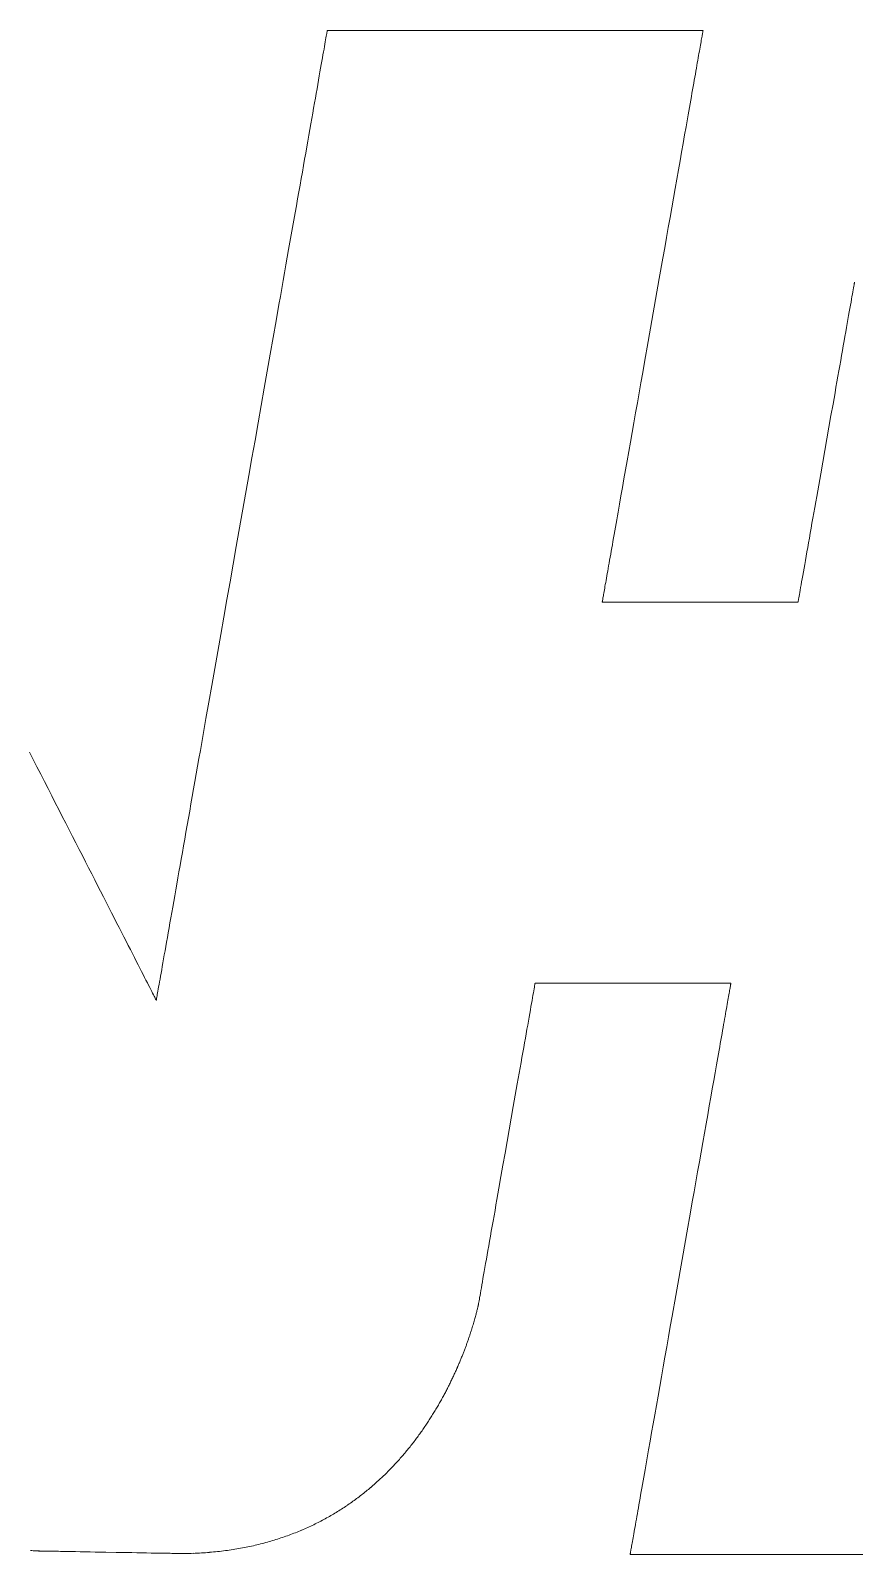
# Model space of a CAD drawing. Header units: millimetres. Extents: x 8533 to 164433, y 5768 to 115327.
# Drawn here: x 57814.3 to 57965.1, y 107582.3 to 107861.1 of the extents above; entities that cross this region are included whole.
import ezdxf

# ---------------------------------------------------------------- set-up
doc = ezdxf.new("R2010")
doc.units = ezdxf.units.MM
doc.header["$LTSCALE"] = 250
doc.layers.add('06_G-ENP_심볼', color=3, linetype='Continuous')
doc.layers.add('G-ENP', color=1, linetype='Continuous')

# ---------------------------------------------------------------- blocks, each defined once
blk = doc.blocks.new('zw$82BC')
at = {"layer": 'G-ENP', "color": 8, "lineweight": 0}
for p, q in [((27.0813, 93.2432), (27.0806, 93.239)), ((27.082, 93.247), (27.0813, 93.2432)), ((27.0826, 93.2503), (27.082, 93.247)), ((27.0831, 93.2531), (27.0826, 93.2503)), ((27.0835, 93.2555), (27.0831, 93.2531)), ((27.0839, 93.2575), (27.0835, 93.2555)), ((27.0841, 93.2589), (27.0839, 93.2575)), ((27.0843, 93.2599), (27.0841, 93.2589)), ((27.0844, 93.2603), (27.0843, 93.2599)), ((27.0846, 93.2604), (27.0844, 93.2604)), ((27.085, 93.2604), (27.0846, 93.2604)), ((27.0856, 93.2604), (27.085, 93.2604)), ((27.0863, 93.2604), (27.0856, 93.2604)), ((27.0873, 93.2604), (27.0863, 93.2604)), ((27.0884, 93.2604), (27.0873, 93.2604)), ((27.0897, 93.2604), (27.0884, 93.2604)), ((27.0912, 93.2604), (27.0897, 93.2604)), ((27.0929, 93.2604), (27.0912, 93.2604)), ((27.0947, 93.2604), (27.0929, 93.2604)), ((27.0967, 93.2604), (27.0947, 93.2604)), ((27.0989, 93.2604), (27.0967, 93.2604)), ((27.1012, 93.2604), (27.0989, 93.2604)), ((27.1037, 93.2604), (27.1012, 93.2604)), ((27.1063, 93.2604), (27.1037, 93.2604)), ((27.1091, 93.2604), (27.1063, 93.2604)), ((27.1121, 93.2604), (27.1091, 93.2604)), ((27.1152, 93.2604), (27.1121, 93.2604)), ((27.1219, 93.2604), (27.1152, 93.2604)), ((27.1291, 93.2604), (27.1219, 93.2604)), ((27.1369, 93.2604), (27.1291, 93.2604)), ((27.1453, 93.2604), (27.1369, 93.2604)), ((27.1542, 93.2604), (27.1453, 93.2604)), ((27.1635, 93.2604), (27.1542, 93.2604)), ((27.1734, 93.2604), (27.1635, 93.2604)), ((27.1837, 93.2604), (27.1734, 93.2604)), ((27.1945, 93.2604), (27.1837, 93.2604)), ((27.2057, 93.2604), (27.1945, 93.2604)), ((27.2173, 93.2604), (27.2057, 93.2604)), ((27.2293, 93.2604), (27.2173, 93.2604)), ((27.2417, 93.2604), (27.2293, 93.2604)), ((27.2545, 93.2604), (27.2417, 93.2604)), ((27.2675, 93.2604), (27.2545, 93.2604)), ((27.2809, 93.2604), (27.2675, 93.2604)), ((27.2946, 93.2604), (27.2809, 93.2604)), ((27.3086, 93.2604), (27.2946, 93.2604)), ((27.3228, 93.2604), (27.3086, 93.2604)), ((27.3372, 93.2604), (27.3228, 93.2604)), ((27.3519, 93.2604), (27.3372, 93.2604)), ((27.3668, 93.2604), (27.3519, 93.2604)), ((27.3818, 93.2604), (27.3668, 93.2604)), ((27.3971, 93.2604), (27.3818, 93.2604)), ((27.4279, 93.2604), (27.3971, 93.2604)), ((27.4592, 93.2604), (27.4279, 93.2604)), ((27.5225, 93.2604), (27.4592, 93.2604)), ((27.5542, 93.2604), (27.5225, 93.2604)), ((27.5857, 93.2604), (27.5542, 93.2604)), ((27.6169, 93.2604), (27.5857, 93.2604)), ((27.6476, 93.2604), (27.6169, 93.2604)), ((27.6627, 93.2604), (27.6476, 93.2604)), ((27.6776, 93.2604), (27.6627, 93.2604)), ((27.6924, 93.2604), (27.6776, 93.2604)), ((27.7069, 93.2604), (27.6924, 93.2604)), ((27.7212, 93.2604), (27.7069, 93.2604)), ((27.7353, 93.2604), (27.7212, 93.2604)), ((27.7491, 93.2604), (27.7353, 93.2604)), ((27.7626, 93.2604), (27.7491, 93.2604)), ((27.7758, 93.2604), (27.7626, 93.2604)), ((27.7886, 93.2604), (27.7758, 93.2604)), ((27.8011, 93.2604), (27.7886, 93.2604)), ((27.8133, 93.2604), (27.8011, 93.2604)), ((27.825, 93.2604), (27.8133, 93.2604)), ((27.8364, 93.2604), (27.825, 93.2604)), ((27.8473, 93.2604), (27.8364, 93.2604)), ((27.8578, 93.2604), (27.8473, 93.2604)), ((27.8679, 93.2604), (27.8578, 93.2604)), ((27.8774, 93.2604), (27.8679, 93.2604)), ((27.8865, 93.2604), (27.8774, 93.2604)), ((27.895, 93.2604), (27.8865, 93.2604)), ((27.903, 93.2604), (27.895, 93.2604)), ((27.9105, 93.2604), (27.903, 93.2604)), ((27.9174, 93.2604), (27.9105, 93.2604)), ((27.9206, 93.2604), (27.9174, 93.2604)), ((27.9236, 93.2604), (27.9206, 93.2604)), ((27.9266, 93.2604), (27.9236, 93.2604)), ((27.9293, 93.2604), (27.9266, 93.2604)), ((27.9319, 93.2604), (27.9293, 93.2604)), ((27.9344, 93.2604), (27.9319, 93.2604)), ((27.9366, 93.2604), (27.9344, 93.2604)), ((27.9388, 93.2604), (27.9366, 93.2604)), ((27.9407, 93.2604), (27.9388, 93.2604)), ((27.9425, 93.2604), (27.9407, 93.2604)), ((27.9441, 93.2604), (27.9425, 93.2604)), ((27.9455, 93.2604), (27.9441, 93.2604)), ((27.9468, 93.2604), (27.9455, 93.2604)), ((27.9479, 93.2604), (27.9468, 93.2604)), ((27.9471, 93.2411), (27.9477, 93.2442)), ((27.9477, 93.2442), (27.9482, 93.247)), ((27.9488, 93.2604), (27.9479, 93.2604)), ((27.9482, 93.247), (27.9486, 93.2496)), ((27.9486, 93.2496), (27.949, 93.2519)), ((27.9495, 93.2604), (27.9488, 93.2604)), ((27.949, 93.2519), (27.9494, 93.2539)), ((27.9494, 93.2539), (27.9497, 93.2557)), ((27.95, 93.2604), (27.9495, 93.2604)), ((27.9497, 93.2557), (27.9499, 93.2572)), ((27.9499, 93.2572), (27.9502, 93.2584)), ((27.9504, 93.2604), (27.95, 93.2604)), ((27.9502, 93.2584), (27.9503, 93.2593)), ((27.9503, 93.2593), (27.9504, 93.2599)), ((27.9505, 93.2604), (27.9504, 93.2604)), ((27.9504, 93.2599), (27.9505, 93.2603)), ((27.0757, 93.2113), (27.0745, 93.2046)), ((27.0769, 93.2177), (27.0757, 93.2113)), ((27.0779, 93.2237), (27.0769, 93.2177)), ((27.0789, 93.2292), (27.0779, 93.2237)), ((27.0798, 93.2343), (27.0789, 93.2292)), ((27.0806, 93.239), (27.0798, 93.2343)), ((27.9403, 93.2025), (27.9412, 93.2077)), ((27.9412, 93.2077), (27.9421, 93.2127)), ((27.9421, 93.2127), (27.9429, 93.2175)), ((27.9429, 93.2175), (27.9437, 93.222)), ((27.9437, 93.222), (27.9445, 93.2263)), ((27.9445, 93.2263), (27.9452, 93.2304)), ((27.9452, 93.2304), (27.9459, 93.2342)), ((27.9459, 93.2342), (27.9465, 93.2378)), ((27.9465, 93.2378), (27.9471, 93.2411)), ((27.069, 93.1734), (27.0675, 93.1647)), ((27.0705, 93.1818), (27.069, 93.1734)), ((27.0719, 93.1898), (27.0705, 93.1818)), ((27.0733, 93.1974), (27.0719, 93.1898)), ((27.0745, 93.2046), (27.0733, 93.1974)), ((27.934, 93.1667), (27.9351, 93.1732)), ((27.9351, 93.1732), (27.9362, 93.1795)), ((27.9362, 93.1795), (27.9373, 93.1855)), ((27.9373, 93.1855), (27.9383, 93.1914)), ((27.9383, 93.1914), (27.9393, 93.1971)), ((27.9393, 93.1971), (27.9403, 93.2025)), ((27.0642, 93.146), (27.0625, 93.1362)), ((27.0659, 93.1555), (27.0642, 93.146)), ((27.0675, 93.1647), (27.0659, 93.1555)), ((27.9278, 93.1314), (27.9291, 93.1388)), ((27.9291, 93.1388), (27.9304, 93.146)), ((27.9304, 93.146), (27.9316, 93.1531)), ((27.9316, 93.1531), (27.9328, 93.16)), ((27.9328, 93.16), (27.934, 93.1667)), ((27.0569, 93.1045), (27.0549, 93.0933)), ((27.0588, 93.1154), (27.0569, 93.1045)), ((27.0607, 93.126), (27.0588, 93.1154)), ((27.0625, 93.1362), (27.0607, 93.126)), ((27.9222, 93.0998), (27.9236, 93.108)), ((27.9236, 93.108), (27.925, 93.1159)), ((27.925, 93.1159), (27.9264, 93.1237)), ((27.9264, 93.1237), (27.9278, 93.1314)), ((27.0508, 93.0698), (27.0486, 93.0575)), ((27.0529, 93.0817), (27.0508, 93.0698)), ((27.0549, 93.0933), (27.0529, 93.0817)), ((27.9162, 93.0656), (27.9177, 93.0744)), ((27.9177, 93.0744), (27.9192, 93.083)), ((27.9192, 93.083), (27.9207, 93.0915)), ((27.9207, 93.0915), (27.9222, 93.0998)), ((27.0441, 93.0321), (27.0418, 93.019)), ((27.0464, 93.045), (27.0441, 93.0321)), ((27.0486, 93.0575), (27.0464, 93.045)), ((27.908, 93.0195), (27.9114, 93.0384)), ((27.9114, 93.0384), (27.9146, 93.0567)), ((27.9146, 93.0567), (27.9162, 93.0656)), ((27.0395, 93.0056), (27.037, 92.9918)), ((27.0418, 93.019), (27.0395, 93.0056)), ((27.9011, 92.9802), (27.9046, 93.0001)), ((27.9046, 93.0001), (27.908, 93.0195)), ((27.032, 92.9635), (27.0295, 92.9489)), ((27.0346, 92.9778), (27.032, 92.9635)), ((27.037, 92.9918), (27.0346, 92.9778)), ((27.8975, 92.9598), (27.9011, 92.9802)), ((27.0269, 92.9341), (27.0242, 92.919)), ((27.0295, 92.9489), (27.0269, 92.9341)), ((27.8901, 92.9177), (27.8938, 92.9389)), ((27.8938, 92.9389), (27.8975, 92.9598)), ((27.0215, 92.9037), (27.0187, 92.8881)), ((27.0242, 92.919), (27.0215, 92.9037)), ((27.8824, 92.874), (27.8863, 92.896)), ((27.8863, 92.896), (27.8901, 92.9177)), ((27.016, 92.8722), (27.0131, 92.8562)), ((27.0187, 92.8881), (27.016, 92.8722)), ((27.8784, 92.8516), (27.8824, 92.874)), ((27.0073, 92.8233), (27.0044, 92.8066)), ((27.0102, 92.8399), (27.0073, 92.8233)), ((27.0131, 92.8562), (27.0102, 92.8399)), ((27.8704, 92.806), (27.8744, 92.829)), ((27.8744, 92.829), (27.8784, 92.8516)), ((27.0014, 92.7897), (26.9984, 92.7725)), ((27.0044, 92.8066), (27.0014, 92.7897)), ((27.8663, 92.7829), (27.8704, 92.806)), ((26.9953, 92.7552), (26.9922, 92.7376)), ((26.9984, 92.7725), (26.9953, 92.7552)), ((27.858, 92.7359), (27.8622, 92.7595)), ((27.8622, 92.7595), (27.8663, 92.7829)), ((26.9891, 92.7199), (26.9859, 92.702)), ((26.9922, 92.7376), (26.9891, 92.7199)), ((27.8496, 92.6883), (27.858, 92.7359)), ((26.9828, 92.6839), (26.9795, 92.6657)), ((26.9859, 92.702), (26.9828, 92.6839)), ((27.8412, 92.6402), (27.8496, 92.6883)), ((26.9763, 92.6473), (26.973, 92.6287)), ((26.9795, 92.6657), (26.9763, 92.6473)), ((28.2938, 92.6472), (28.2927, 92.641)), ((28.2949, 92.6529), (28.2938, 92.6472)), ((28.2958, 92.6582), (28.2949, 92.6529)), ((28.2966, 92.6629), (28.2958, 92.6582)), ((28.2973, 92.667), (28.2966, 92.6629)), ((28.298, 92.6706), (28.2973, 92.667)), ((28.2985, 92.6737), (28.298, 92.6706)), ((28.2987, 92.675), (28.2985, 92.6737)), ((28.2989, 92.6761), (28.2987, 92.675)), ((28.2991, 92.6771), (28.2989, 92.6761)), ((28.2993, 92.678), (28.2991, 92.6771)), ((28.2994, 92.6787), (28.2993, 92.678)), ((28.2995, 92.6792), (28.2994, 92.6787)), ((28.2996, 92.6798), (28.2995, 92.6796)), ((28.2995, 92.6796), (28.2995, 92.6792)), ((28.2996, 92.6796), (28.2996, 92.6798)), ((28.2996, 92.6798), (28.2996, 92.6798)), ((28.2996, 92.6789), (28.2996, 92.6796)), ((28.2996, 92.6787), (28.2996, 92.6789)), ((28.2996, 92.6787), (28.2996, 92.6787)), ((26.973, 92.6287), (26.9664, 92.5911)), ((27.8242, 92.5438), (27.8412, 92.6402)), ((28.2875, 92.6115), (28.286, 92.603)), ((28.289, 92.6195), (28.2875, 92.6115)), ((28.2903, 92.6271), (28.289, 92.6195)), ((28.2916, 92.6343), (28.2903, 92.6271)), ((28.2927, 92.641), (28.2916, 92.6343)), ((26.9664, 92.5911), (26.9597, 92.553)), ((28.2812, 92.5754), (28.2794, 92.5655)), ((28.2829, 92.585), (28.2812, 92.5754)), ((28.2845, 92.5942), (28.2829, 92.585)), ((28.286, 92.603), (28.2845, 92.5942)), ((26.9597, 92.553), (26.9529, 92.5144)), ((27.8157, 92.4959), (27.8242, 92.5438)), ((28.2757, 92.5447), (28.2738, 92.5338)), ((28.2776, 92.5552), (28.2757, 92.5447)), ((28.2794, 92.5655), (28.2776, 92.5552)), ((26.9529, 92.5144), (26.946, 92.4753)), ((28.2698, 92.5112), (28.2678, 92.4996)), ((28.2719, 92.5226), (28.2698, 92.5112)), ((28.2738, 92.5338), (28.2719, 92.5226)), ((26.946, 92.4753), (26.939, 92.4358)), ((27.8074, 92.4485), (27.8115, 92.4721)), ((27.8115, 92.4721), (27.8157, 92.4959)), ((28.2635, 92.4755), (28.2614, 92.4632)), ((28.2657, 92.4876), (28.2635, 92.4755)), ((28.2678, 92.4996), (28.2657, 92.4876)), ((26.939, 92.4358), (26.932, 92.396)), ((27.8032, 92.4251), (27.8074, 92.4485)), ((28.2569, 92.438), (28.2547, 92.4252)), ((28.2592, 92.4507), (28.2569, 92.438)), ((28.2614, 92.4632), (28.2592, 92.4507)), ((27.7951, 92.3788), (27.7991, 92.4018)), ((27.7991, 92.4018), (27.8032, 92.4251)), ((28.2547, 92.4252), (28.2501, 92.3991)), ((26.932, 92.396), (26.9249, 92.3559)), ((27.7911, 92.3561), (27.7951, 92.3788)), ((28.2454, 92.3726), (28.2407, 92.3459)), ((28.2501, 92.3991), (28.2454, 92.3726)), ((26.9249, 92.3559), (26.9178, 92.3155)), ((27.7832, 92.3116), (27.7871, 92.3337)), ((27.7871, 92.3337), (27.7911, 92.3561)), ((28.2407, 92.3459), (28.2312, 92.2919)), ((26.9178, 92.3155), (26.9107, 92.2749)), ((27.7794, 92.2899), (27.7832, 92.3116)), ((26.9107, 92.2749), (26.9035, 92.2342)), ((27.7719, 92.2476), (27.7756, 92.2686)), ((27.7756, 92.2686), (27.7794, 92.2899)), ((28.2264, 92.265), (28.2217, 92.2384)), ((28.2312, 92.2919), (28.2264, 92.265)), ((26.9035, 92.2342), (26.8746, 92.0705)), ((27.7648, 92.2071), (27.7683, 92.2271)), ((27.7683, 92.2271), (27.7719, 92.2476)), ((28.2217, 92.2384), (28.2171, 92.2121)), ((27.7614, 92.1876), (27.7648, 92.2071)), ((28.2171, 92.2121), (28.2125, 92.1862)), ((27.7548, 92.1502), (27.758, 92.1686)), ((27.758, 92.1686), (27.7614, 92.1876)), ((28.2081, 92.161), (28.2059, 92.1487)), ((28.2103, 92.1735), (28.2081, 92.161)), ((28.2125, 92.1862), (28.2103, 92.1735)), ((27.7486, 92.1151), (27.7501, 92.1237)), ((27.7501, 92.1237), (27.7516, 92.1323)), ((27.7516, 92.1323), (27.7532, 92.1412)), ((27.7532, 92.1412), (27.7548, 92.1502)), ((28.2016, 92.1246), (28.1996, 92.1129)), ((28.2037, 92.1365), (28.2016, 92.1246)), ((28.2059, 92.1487), (28.2037, 92.1365)), ((27.7429, 92.0826), (27.7442, 92.0905)), ((27.7442, 92.0905), (27.7457, 92.0985)), ((27.7457, 92.0985), (27.7471, 92.1067)), ((27.7471, 92.1067), (27.7486, 92.1151)), ((28.1956, 92.0902), (28.1936, 92.0793)), ((28.1975, 92.1014), (28.1956, 92.0902)), ((28.1996, 92.1129), (28.1975, 92.1014)), ((26.8746, 92.0705), (26.8603, 91.9891)), ((27.7364, 92.046), (27.7376, 92.0529)), ((27.7376, 92.0529), (27.7389, 92.0601)), ((27.7389, 92.0601), (27.7402, 92.0674)), ((27.7402, 92.0674), (27.7415, 92.0749)), ((27.7415, 92.0749), (27.7429, 92.0826)), ((28.1882, 92.0485), (28.1865, 92.0388)), ((28.19, 92.0584), (28.1882, 92.0485)), ((28.1918, 92.0687), (28.19, 92.0584)), ((28.1936, 92.0793), (28.1918, 92.0687)), ((27.7298, 92.0084), (27.7308, 92.0142)), ((27.7308, 92.0142), (27.7318, 92.0201)), ((27.7318, 92.0201), (27.7329, 92.0263)), ((27.7329, 92.0263), (27.734, 92.0327)), ((27.734, 92.0327), (27.7352, 92.0392)), ((27.7352, 92.0392), (27.7364, 92.046)), ((28.1833, 92.0207), (28.1818, 92.0122)), ((28.1849, 92.0296), (28.1833, 92.0207)), ((28.1865, 92.0388), (28.1849, 92.0296)), ((26.8603, 91.9891), (26.8531, 91.9486)), ((27.7238, 91.9745), (27.7245, 91.9786)), ((27.7245, 91.9786), (27.7253, 91.983)), ((27.7253, 91.983), (27.7261, 91.9877)), ((27.7261, 91.9877), (27.727, 91.9925)), ((27.727, 91.9925), (27.7279, 91.9976)), ((27.7279, 91.9976), (27.7288, 92.0029)), ((27.7288, 92.0029), (27.7298, 92.0084)), ((28.1766, 91.9825), (28.1755, 91.9762)), ((28.1778, 91.9893), (28.1766, 91.9825)), ((28.179, 91.9965), (28.1778, 91.9893)), ((28.1804, 92.0041), (28.179, 91.9965)), ((28.1818, 92.0122), (28.1804, 92.0041)), ((26.8531, 91.9486), (26.846, 91.9083)), ((27.7182, 91.9431), (27.7183, 91.9435)), ((27.7182, 91.9429), (27.7182, 91.9431)), ((27.7183, 91.9435), (27.7185, 91.9443)), ((27.7186, 91.9429), (27.7183, 91.9429)), ((27.7185, 91.9443), (27.7186, 91.9453)), ((27.7186, 91.9453), (27.7189, 91.9467)), ((27.7194, 91.9429), (27.7186, 91.9429)), ((27.7189, 91.9467), (27.7192, 91.9483)), ((27.7192, 91.9483), (27.7195, 91.9501)), ((27.7205, 91.9429), (27.7194, 91.9429)), ((27.7195, 91.9501), (27.7199, 91.9523)), ((27.7199, 91.9523), (27.7203, 91.9547)), ((27.7203, 91.9547), (27.7208, 91.9573)), ((27.722, 91.9429), (27.7205, 91.9429)), ((27.7208, 91.9573), (27.7213, 91.9603)), ((27.7213, 91.9603), (27.7218, 91.9634)), ((27.7218, 91.9634), (27.7224, 91.9669)), ((27.7239, 91.9429), (27.722, 91.9429)), ((27.7224, 91.9669), (27.7231, 91.9706)), ((27.7231, 91.9706), (27.7238, 91.9745)), ((27.7261, 91.9429), (27.7239, 91.9429)), ((27.7287, 91.9429), (27.7261, 91.9429)), ((27.7316, 91.9429), (27.7287, 91.9429)), ((27.7348, 91.9429), (27.7316, 91.9429)), ((27.7383, 91.9429), (27.7348, 91.9429)), ((27.7422, 91.9429), (27.7383, 91.9429)), ((27.7463, 91.9429), (27.7422, 91.9429)), ((27.7507, 91.9429), (27.7463, 91.9429)), ((27.7553, 91.9429), (27.7507, 91.9429)), ((27.7603, 91.9429), (27.7553, 91.9429)), ((27.7655, 91.9429), (27.7603, 91.9429)), ((27.7709, 91.9429), (27.7655, 91.9429)), ((27.7765, 91.9429), (27.7709, 91.9429)), ((27.7824, 91.9429), (27.7765, 91.9429)), ((27.7885, 91.9429), (27.7824, 91.9429)), ((27.7948, 91.9429), (27.7885, 91.9429)), ((27.8013, 91.9429), (27.7948, 91.9429)), ((27.8079, 91.9429), (27.8013, 91.9429)), ((27.8148, 91.9429), (27.8079, 91.9429)), ((27.8218, 91.9429), (27.8148, 91.9429)), ((27.8362, 91.9429), (27.8218, 91.9429)), ((27.8512, 91.9429), (27.8362, 91.9429)), ((27.8666, 91.9429), (27.8512, 91.9429)), ((27.8824, 91.9429), (27.8666, 91.9429)), ((27.8985, 91.9429), (27.8824, 91.9429)), ((27.9149, 91.9429), (27.8985, 91.9429)), ((27.9808, 91.9429), (27.9149, 91.9429)), ((27.997, 91.9429), (27.9808, 91.9429)), ((28.013, 91.9429), (27.997, 91.9429)), ((28.0286, 91.9429), (28.013, 91.9429)), ((28.0438, 91.9429), (28.0286, 91.9429)), ((28.0586, 91.9429), (28.0438, 91.9429)), ((28.0657, 91.9429), (28.0586, 91.9429)), ((28.0727, 91.9429), (28.0657, 91.9429)), ((28.0796, 91.9429), (28.0727, 91.9429)), ((28.0863, 91.9429), (28.0796, 91.9429)), ((28.0927, 91.9429), (28.0863, 91.9429)), ((28.099, 91.9429), (28.0927, 91.9429)), ((28.1051, 91.9429), (28.099, 91.9429)), ((28.111, 91.9429), (28.1051, 91.9429)), ((28.1167, 91.9429), (28.111, 91.9429)), ((28.1221, 91.9429), (28.1167, 91.9429)), ((28.1273, 91.9429), (28.1221, 91.9429)), ((28.1322, 91.9429), (28.1273, 91.9429)), ((28.1369, 91.9429), (28.1322, 91.9429)), ((28.1413, 91.9429), (28.1369, 91.9429)), ((28.1455, 91.9429), (28.1413, 91.9429)), ((28.1493, 91.9429), (28.1455, 91.9429)), ((28.1528, 91.9429), (28.1493, 91.9429)), ((28.1561, 91.9429), (28.1528, 91.9429)), ((28.159, 91.9429), (28.1561, 91.9429)), ((28.1615, 91.9429), (28.159, 91.9429)), ((28.1638, 91.9429), (28.1615, 91.9429)), ((28.1657, 91.9429), (28.1638, 91.9429)), ((28.1672, 91.9429), (28.1657, 91.9429)), ((28.1684, 91.9429), (28.1672, 91.9429)), ((28.1691, 91.9429), (28.1684, 91.9429)), ((28.1695, 91.9429), (28.1691, 91.9429)), ((28.1697, 91.9436), (28.1696, 91.9432)), ((28.1696, 91.9432), (28.1696, 91.943)), ((28.1698, 91.9442), (28.1697, 91.9436)), ((28.1699, 91.9449), (28.1698, 91.9442)), ((28.1701, 91.9458), (28.1699, 91.9449)), ((28.1703, 91.9468), (28.1701, 91.9458)), ((28.1705, 91.948), (28.1703, 91.9468)), ((28.1707, 91.9494), (28.1705, 91.948)), ((28.1713, 91.9525), (28.1707, 91.9494)), ((28.1719, 91.9561), (28.1713, 91.9525)), ((28.1727, 91.9604), (28.1719, 91.9561)), ((28.1735, 91.9651), (28.1727, 91.9604)), ((28.1744, 91.9704), (28.1735, 91.9651)), ((28.1755, 91.9762), (28.1744, 91.9704)), ((26.846, 91.9083), (26.839, 91.8683)), ((26.839, 91.8683), (26.832, 91.8287)), ((26.832, 91.8287), (26.8251, 91.7894)), ((26.8251, 91.7894), (26.8182, 91.7506)), ((26.8182, 91.7506), (26.8115, 91.7122)), ((26.8115, 91.7122), (26.8048, 91.6744)), ((26.8048, 91.6744), (26.8015, 91.6557)), ((26.7982, 91.6371), (26.795, 91.6187)), ((26.8015, 91.6557), (26.7982, 91.6371)), ((26.4066, 91.5796), (26.3978, 91.5967)), ((26.7918, 91.6005), (26.7886, 91.5824)), ((26.795, 91.6187), (26.7918, 91.6005)), ((26.4152, 91.5626), (26.4066, 91.5796)), ((26.4238, 91.5458), (26.4152, 91.5626)), ((26.7854, 91.5645), (26.7823, 91.5468)), ((26.7886, 91.5824), (26.7854, 91.5645)), ((26.4323, 91.5292), (26.4238, 91.5458)), ((26.4408, 91.5127), (26.4323, 91.5292)), ((26.7792, 91.5292), (26.7762, 91.5119)), ((26.7823, 91.5468), (26.7792, 91.5292)), ((26.4491, 91.4964), (26.4408, 91.5127)), ((26.4574, 91.4802), (26.4491, 91.4964)), ((26.7731, 91.4948), (26.7701, 91.4778)), ((26.7762, 91.5119), (26.7731, 91.4948)), ((26.4655, 91.4643), (26.4574, 91.4802)), ((26.4736, 91.4485), (26.4655, 91.4643)), ((26.7672, 91.4611), (26.7643, 91.4446)), ((26.7701, 91.4778), (26.7672, 91.4611)), ((26.4815, 91.4329), (26.4736, 91.4485)), ((26.4894, 91.4176), (26.4815, 91.4329)), ((26.4972, 91.4024), (26.4894, 91.4176)), ((26.7614, 91.4283), (26.7586, 91.4122)), ((26.7643, 91.4446), (26.7614, 91.4283)), ((26.5048, 91.3874), (26.4972, 91.4024)), ((26.5123, 91.3727), (26.5048, 91.3874)), ((26.7531, 91.3808), (26.7503, 91.3655)), ((26.7558, 91.3964), (26.7531, 91.3808)), ((26.7586, 91.4122), (26.7558, 91.3964)), ((26.5198, 91.3582), (26.5123, 91.3727)), ((26.5271, 91.3439), (26.5198, 91.3582)), ((26.7477, 91.3504), (26.7451, 91.3356)), ((26.7503, 91.3655), (26.7477, 91.3504)), ((26.5342, 91.3299), (26.5271, 91.3439)), ((26.5413, 91.3161), (26.5342, 91.3299)), ((26.5482, 91.3025), (26.5413, 91.3161)), ((26.7425, 91.321), (26.74, 91.3067)), ((26.7451, 91.3356), (26.7425, 91.321)), ((26.555, 91.2892), (26.5482, 91.3025)), ((26.5617, 91.2761), (26.555, 91.2892)), ((26.5683, 91.2633), (26.5617, 91.2761)), ((26.7351, 91.279), (26.7327, 91.2656)), ((26.7375, 91.2927), (26.7351, 91.279)), ((26.74, 91.3067), (26.7375, 91.2927)), ((26.5747, 91.2508), (26.5683, 91.2633)), ((26.5809, 91.2385), (26.5747, 91.2508)), ((26.7304, 91.2524), (26.7282, 91.2396)), ((26.7327, 91.2656), (26.7304, 91.2524)), ((26.5871, 91.2266), (26.5809, 91.2385)), ((26.593, 91.2149), (26.5871, 91.2266)), ((26.5989, 91.2035), (26.593, 91.2149)), ((26.7238, 91.2149), (26.7217, 91.203)), ((26.7259, 91.2271), (26.7238, 91.2149)), ((26.7282, 91.2396), (26.7259, 91.2271)), ((26.6045, 91.1924), (26.5989, 91.2035)), ((26.6101, 91.1816), (26.6045, 91.1924)), ((26.6154, 91.1711), (26.6101, 91.1816)), ((26.6206, 91.1609), (26.6154, 91.1711)), ((26.7177, 91.1802), (26.7158, 91.1693)), ((26.7197, 91.1914), (26.7177, 91.1802)), ((26.7217, 91.203), (26.7197, 91.1914)), ((26.6257, 91.151), (26.6206, 91.1609)), ((26.6306, 91.1415), (26.6257, 91.151)), ((26.6353, 91.1323), (26.6306, 91.1415)), ((26.7104, 91.1387), (26.7087, 91.1292)), ((26.7121, 91.1485), (26.7104, 91.1387)), ((26.7139, 91.1587), (26.7121, 91.1485)), ((26.7158, 91.1693), (26.7139, 91.1587)), ((26.6398, 91.1234), (26.6353, 91.1323)), ((26.6442, 91.1149), (26.6398, 91.1234)), ((26.6483, 91.1067), (26.6442, 91.1149)), ((26.6523, 91.0989), (26.6483, 91.1067)), ((26.7041, 91.103), (26.7027, 91.095)), ((26.7055, 91.1113), (26.7041, 91.103)), ((26.7071, 91.1201), (26.7055, 91.1113)), ((26.7087, 91.1292), (26.7071, 91.1201)), ((26.6562, 91.0914), (26.6523, 91.0989)), ((26.6598, 91.0843), (26.6562, 91.0914)), ((26.6632, 91.0776), (26.6598, 91.0843)), ((26.6665, 91.0712), (26.6632, 91.0776)), ((26.6696, 91.0653), (26.6665, 91.0712)), ((26.6724, 91.0597), (26.6696, 91.0653)), ((26.6978, 91.0671), (26.6967, 91.0612)), ((26.6989, 91.0735), (26.6978, 91.0671)), ((26.7001, 91.0803), (26.6989, 91.0735)), ((26.7013, 91.0874), (26.7001, 91.0803)), ((26.7027, 91.095), (26.7013, 91.0874)), ((27.5634, 91.0645), (27.5638, 91.0645)), ((27.5638, 91.0645), (27.5646, 91.0645)), ((27.5646, 91.0645), (27.5657, 91.0645)), ((27.5657, 91.0645), (27.5672, 91.0645)), ((27.5672, 91.0645), (27.5691, 91.0645)), ((27.5691, 91.0645), (27.5713, 91.0645)), ((27.5713, 91.0645), (27.5739, 91.0645)), ((27.5739, 91.0645), (27.5768, 91.0645)), ((27.5768, 91.0645), (27.58, 91.0645)), ((27.58, 91.0645), (27.5835, 91.0645)), ((27.5835, 91.0645), (27.5873, 91.0645)), ((27.5873, 91.0645), (27.5915, 91.0645)), ((27.5915, 91.0645), (27.5958, 91.0645)), ((27.5958, 91.0645), (27.6005, 91.0645)), ((27.6005, 91.0645), (27.6054, 91.0645)), ((27.6054, 91.0645), (27.6106, 91.0645)), ((27.6106, 91.0645), (27.6161, 91.0645)), ((27.6161, 91.0645), (27.6217, 91.0645)), ((27.6217, 91.0645), (27.6276, 91.0645)), ((27.6276, 91.0645), (27.6337, 91.0645)), ((27.6337, 91.0645), (27.64, 91.0645)), ((27.64, 91.0645), (27.6464, 91.0645)), ((27.6464, 91.0645), (27.6531, 91.0645)), ((27.6531, 91.0645), (27.66, 91.0645)), ((27.66, 91.0645), (27.667, 91.0645)), ((27.667, 91.0645), (27.6814, 91.0645)), ((27.6814, 91.0645), (27.6964, 91.0645)), ((27.6964, 91.0645), (27.7118, 91.0645)), ((27.7118, 91.0645), (27.7276, 91.0645)), ((27.7276, 91.0645), (27.7438, 91.0645)), ((27.7438, 91.0645), (27.7601, 91.0645)), ((27.7601, 91.0645), (27.826, 91.0645)), ((27.826, 91.0645), (27.8422, 91.0645)), ((27.8422, 91.0645), (27.8582, 91.0645)), ((27.8582, 91.0645), (27.8738, 91.0645)), ((27.8738, 91.0645), (27.8891, 91.0645)), ((27.8891, 91.0645), (27.9038, 91.0645)), ((27.9038, 91.0645), (27.911, 91.0645)), ((27.911, 91.0645), (27.918, 91.0645)), ((27.918, 91.0645), (27.9248, 91.0645)), ((27.9248, 91.0645), (27.9315, 91.0645)), ((27.9315, 91.0645), (27.938, 91.0645)), ((27.938, 91.0645), (27.9443, 91.0645)), ((27.9443, 91.0645), (27.9504, 91.0645)), ((27.9504, 91.0645), (27.9563, 91.0645)), ((27.9563, 91.0645), (27.9619, 91.0645)), ((27.9619, 91.0645), (27.9674, 91.0645)), ((27.9674, 91.0645), (27.9726, 91.0645)), ((27.9726, 91.0645), (27.9775, 91.0645)), ((27.9775, 91.0645), (27.9822, 91.0645)), ((27.9822, 91.0645), (27.9866, 91.0645)), ((27.9866, 91.0645), (27.9907, 91.0645)), ((27.9907, 91.0645), (27.9946, 91.0645)), ((27.9946, 91.0645), (27.9981, 91.0645)), ((27.9981, 91.0645), (28.0013, 91.0645)), ((28.0013, 91.0645), (28.0042, 91.0645)), ((28.0042, 91.0645), (28.0068, 91.0645)), ((28.0068, 91.0645), (28.009, 91.0645)), ((28.009, 91.0645), (28.0109, 91.0645)), ((28.0109, 91.0645), (28.0125, 91.0645)), ((28.0125, 91.0645), (28.0136, 91.0645)), ((28.0136, 91.0645), (28.0144, 91.0645)), ((28.0144, 91.0645), (28.0148, 91.0645)), ((28.0148, 91.0645), (28.0148, 91.0643)), ((26.6751, 91.0545), (26.6724, 91.0597)), ((26.6775, 91.0497), (26.6751, 91.0545)), ((26.6798, 91.0453), (26.6775, 91.0497)), ((26.6818, 91.0413), (26.6798, 91.0453)), ((26.6836, 91.0377), (26.6818, 91.0413)), ((26.6853, 91.0346), (26.6836, 91.0377)), ((26.6866, 91.0318), (26.6853, 91.0346)), ((26.6878, 91.0295), (26.6866, 91.0318)), ((26.6888, 91.0277), (26.6878, 91.0295)), ((26.6911, 91.0295), (26.6908, 91.0276)), ((26.6915, 91.0319), (26.6911, 91.0295)), ((26.692, 91.0347), (26.6915, 91.0319)), ((26.6926, 91.038), (26.692, 91.0347)), ((26.6933, 91.0418), (26.6926, 91.038)), ((26.694, 91.046), (26.6933, 91.0418)), ((26.6948, 91.0506), (26.694, 91.046)), ((26.6957, 91.0557), (26.6948, 91.0506)), ((26.6967, 91.0612), (26.6957, 91.0557)), ((27.5563, 91.0244), (27.5574, 91.0307)), ((27.5574, 91.0307), (27.5585, 91.0366)), ((27.5585, 91.0366), (27.5594, 91.0419)), ((27.5594, 91.0419), (27.5602, 91.0467)), ((27.5602, 91.0467), (27.561, 91.051)), ((27.561, 91.051), (27.5617, 91.0547)), ((27.5617, 91.0547), (27.5622, 91.0579)), ((27.5622, 91.0579), (27.5624, 91.0592)), ((27.5624, 91.0592), (27.5627, 91.0604)), ((27.5627, 91.0604), (27.5628, 91.0615)), ((27.5628, 91.0615), (27.563, 91.0624)), ((27.563, 91.0624), (27.5631, 91.0631)), ((27.5631, 91.0631), (27.5632, 91.0637)), ((27.5632, 91.0637), (27.5633, 91.0641)), ((27.5633, 91.0641), (27.5634, 91.0644)), ((28.0093, 91.0332), (28.0086, 91.0291)), ((28.01, 91.0371), (28.0093, 91.0332)), ((28.0107, 91.0408), (28.01, 91.0371)), ((28.0113, 91.0442), (28.0107, 91.0408)), ((28.0118, 91.0473), (28.0113, 91.0442)), ((28.0123, 91.0503), (28.0118, 91.0473)), ((28.0128, 91.0529), (28.0123, 91.0503)), ((28.0132, 91.0553), (28.0128, 91.0529)), ((28.0136, 91.0574), (28.0132, 91.0553)), ((28.0139, 91.0592), (28.0136, 91.0574)), ((28.0142, 91.0608), (28.0139, 91.0592)), ((28.0144, 91.0621), (28.0142, 91.0608)), ((28.0146, 91.0631), (28.0144, 91.0621)), ((28.0147, 91.0639), (28.0146, 91.0631)), ((28.0148, 91.0643), (28.0147, 91.0639)), ((26.6895, 91.0263), (26.6888, 91.0277)), ((26.69, 91.0253), (26.6895, 91.0263)), ((26.6902, 91.0248), (26.69, 91.0253)), ((26.6904, 91.0252), (26.6903, 91.0248)), ((26.6905, 91.0261), (26.6904, 91.0252)), ((26.6908, 91.0276), (26.6905, 91.0261)), ((27.5495, 90.9858), (27.551, 90.9944)), ((27.551, 90.9944), (27.5525, 91.0025)), ((27.5525, 91.0025), (27.5538, 91.0103)), ((27.5538, 91.0103), (27.5551, 91.0175)), ((27.5551, 91.0175), (27.5563, 91.0244)), ((28.0034, 90.9994), (28.0023, 90.9937)), ((28.0043, 91.0049), (28.0034, 90.9994)), ((28.0053, 91.0102), (28.0043, 91.0049)), ((28.0061, 91.0152), (28.0053, 91.0102)), ((28.007, 91.0201), (28.0061, 91.0152)), ((28.0078, 91.0247), (28.007, 91.0201)), ((28.0086, 91.0291), (28.0078, 91.0247)), ((27.5446, 90.9579), (27.5463, 90.9676)), ((27.5463, 90.9676), (27.5479, 90.9769)), ((27.5479, 90.9769), (27.5495, 90.9858)), ((27.9967, 90.9619), (27.9955, 90.955)), ((27.9979, 90.9687), (27.9967, 90.9619)), ((27.9991, 90.9752), (27.9979, 90.9687)), ((28.0002, 90.9816), (27.9991, 90.9752)), ((28.0013, 90.9877), (28.0002, 90.9816)), ((28.0023, 90.9937), (28.0013, 90.9877)), ((27.5372, 90.9158), (27.5391, 90.9268)), ((27.5391, 90.9268), (27.541, 90.9374)), ((27.541, 90.9374), (27.5428, 90.9478)), ((27.5428, 90.9478), (27.5446, 90.9579)), ((27.9903, 90.9254), (27.9889, 90.9175)), ((27.9916, 90.933), (27.9903, 90.9254)), ((27.993, 90.9405), (27.9916, 90.933)), ((27.9943, 90.9479), (27.993, 90.9405)), ((27.9955, 90.955), (27.9943, 90.9479)), ((27.5311, 90.8812), (27.5331, 90.893)), ((27.5331, 90.893), (27.5352, 90.9045)), ((27.5352, 90.9045), (27.5372, 90.9158)), ((27.9846, 90.8929), (27.9831, 90.8844)), ((27.986, 90.9013), (27.9846, 90.8929)), ((27.9875, 90.9095), (27.986, 90.9013)), ((27.9889, 90.9175), (27.9875, 90.9095)), ((27.5246, 90.8445), (27.5268, 90.857)), ((27.5268, 90.857), (27.529, 90.8692)), ((27.529, 90.8692), (27.5311, 90.8812)), ((27.9784, 90.8579), (27.9751, 90.8395)), ((27.98, 90.8669), (27.9784, 90.8579)), ((27.9815, 90.8757), (27.98, 90.8669)), ((27.9831, 90.8844), (27.9815, 90.8757)), ((27.5178, 90.8062), (27.5201, 90.8191)), ((27.5201, 90.8191), (27.5224, 90.8319)), ((27.5224, 90.8319), (27.5246, 90.8445)), ((27.9718, 90.8206), (27.9684, 90.8011)), ((27.9751, 90.8395), (27.9718, 90.8206)), ((27.5132, 90.7799), (27.5178, 90.8062)), ((27.9684, 90.8011), (27.9648, 90.7811)), ((27.5038, 90.7263), (27.5085, 90.7533)), ((27.5085, 90.7533), (27.5132, 90.7799)), ((27.9612, 90.7606), (27.9575, 90.7397)), ((27.9648, 90.7811), (27.9612, 90.7606)), ((27.4942, 90.672), (27.5038, 90.7263)), ((27.9538, 90.7184), (27.9499, 90.6966)), ((27.9575, 90.7397), (27.9538, 90.7184)), ((27.9499, 90.6966), (27.9461, 90.6746)), ((27.4847, 90.6182), (27.4894, 90.645)), ((27.4894, 90.645), (27.4942, 90.672)), ((27.9421, 90.6522), (27.9381, 90.6295)), ((27.9461, 90.6746), (27.9421, 90.6522)), ((27.48, 90.5918), (27.4847, 90.6182)), ((27.9381, 90.6295), (27.934, 90.6065)), ((27.4755, 90.5658), (27.48, 90.5918)), ((27.9299, 90.5833), (27.9258, 90.5599)), ((27.934, 90.6065), (27.9299, 90.5833)), ((27.4688, 90.5281), (27.471, 90.5405)), ((27.471, 90.5405), (27.4732, 90.5531)), ((27.4732, 90.5531), (27.4755, 90.5658)), ((27.9258, 90.5599), (27.9217, 90.5362)), ((27.4625, 90.4922), (27.4646, 90.5039)), ((27.4646, 90.5039), (27.4667, 90.5159)), ((27.4667, 90.5159), (27.4688, 90.5281)), ((27.9217, 90.5362), (27.9132, 90.4886)), ((27.4566, 90.4586), (27.4585, 90.4695)), ((27.4585, 90.4695), (27.4605, 90.4807)), ((27.4605, 90.4807), (27.4625, 90.4922)), ((27.9132, 90.4886), (27.9048, 90.4405)), ((27.4511, 90.4277), (27.4529, 90.4377)), ((27.4529, 90.4377), (27.4547, 90.448)), ((27.4547, 90.448), (27.4566, 90.4586)), ((27.9048, 90.4405), (27.8878, 90.3441)), ((27.4447, 90.3915), (27.4462, 90.3999)), ((27.4462, 90.3999), (27.4478, 90.4088)), ((27.4478, 90.4088), (27.4494, 90.4181)), ((27.4494, 90.4181), (27.4511, 90.4277)), ((27.4384, 90.3556), (27.4395, 90.3618)), ((27.4395, 90.3618), (27.4407, 90.3686)), ((27.4407, 90.3686), (27.442, 90.3758)), ((27.442, 90.3758), (27.4433, 90.3834)), ((27.4433, 90.3834), (27.4447, 90.3915)), ((27.4331, 90.3257), (27.4333, 90.3267)), ((27.4333, 90.3267), (27.4335, 90.3278)), ((27.4335, 90.3278), (27.4337, 90.3291)), ((27.4337, 90.3291), (27.4343, 90.3321)), ((27.4343, 90.3321), (27.4349, 90.3357)), ((27.4349, 90.3357), (27.4356, 90.3399)), ((27.4356, 90.3399), (27.4365, 90.3446)), ((27.4365, 90.3446), (27.4374, 90.3499)), ((27.4374, 90.3499), (27.4384, 90.3556)), ((27.8878, 90.3441), (27.8793, 90.2962)), ((27.4327, 90.3233), (27.4328, 90.3236)), ((27.4327, 90.3231), (27.4327, 90.3233)), ((27.4327, 90.323), (27.4327, 90.3231)), ((27.4328, 90.3236), (27.4329, 90.3242)), ((27.4329, 90.3242), (27.433, 90.3248)), ((27.433, 90.3248), (27.4331, 90.3257)), ((27.8793, 90.2962), (27.8751, 90.2725)), ((27.8751, 90.2725), (27.871, 90.2489)), ((27.8668, 90.2255), (27.8627, 90.2023)), ((27.871, 90.2489), (27.8668, 90.2255)), ((27.8627, 90.2023), (27.8587, 90.1794)), ((27.8547, 90.1567), (27.8508, 90.1343)), ((27.8587, 90.1794), (27.8547, 90.1567)), ((27.8508, 90.1343), (27.8469, 90.1123)), ((27.843, 90.0906), (27.8393, 90.0694)), ((27.8469, 90.1123), (27.843, 90.0906)), ((27.8356, 90.0485), (27.832, 90.0281)), ((27.8393, 90.0694), (27.8356, 90.0485)), ((27.832, 90.0281), (27.8285, 90.0082)), ((27.8251, 89.9887), (27.8217, 89.9698)), ((27.8285, 90.0082), (27.8251, 89.9887)), ((27.8169, 89.9425), (27.8154, 89.9337)), ((27.8185, 89.9515), (27.8169, 89.9425)), ((27.8217, 89.9698), (27.8185, 89.9515)), ((27.8109, 89.9083), (27.8094, 89.9001)), ((27.8123, 89.9166), (27.8109, 89.9083)), ((27.8138, 89.9251), (27.8123, 89.9166)), ((27.8154, 89.9337), (27.8138, 89.9251)), ((27.8053, 89.8767), (27.804, 89.8693)), ((27.8067, 89.8843), (27.8053, 89.8767)), ((27.808, 89.8922), (27.8067, 89.8843)), ((27.8094, 89.9001), (27.808, 89.8922)), ((27.7979, 89.8348), (27.7968, 89.8285)), ((27.7991, 89.8413), (27.7979, 89.8348)), ((27.8002, 89.848), (27.7991, 89.8413)), ((27.8015, 89.8549), (27.8002, 89.848)), ((27.8027, 89.862), (27.8015, 89.8549)), ((27.804, 89.8693), (27.8027, 89.862)), ((27.7918, 89.8002), (27.7909, 89.7951)), ((27.7927, 89.8054), (27.7918, 89.8002)), ((27.7937, 89.8109), (27.7927, 89.8054)), ((27.7947, 89.8165), (27.7937, 89.8109)), ((27.7957, 89.8224), (27.7947, 89.8165)), ((27.7968, 89.8285), (27.7957, 89.8224)), ((27.7859, 89.7666), (27.7853, 89.7635)), ((27.7865, 89.77), (27.7859, 89.7666)), ((27.7871, 89.7736), (27.7865, 89.77)), ((27.7878, 89.7774), (27.7871, 89.7736)), ((27.7885, 89.7815), (27.7878, 89.7774)), ((27.7893, 89.7858), (27.7885, 89.7815)), ((27.7901, 89.7904), (27.7893, 89.7858)), ((27.7909, 89.7951), (27.7901, 89.7904)), ((26.4186, 89.7553), (26.4186, 89.7553)), ((26.4186, 89.7553), (26.4186, 89.7553)), ((26.4186, 89.7553), (26.4188, 89.7553)), ((26.4188, 89.7553), (26.4193, 89.7553)), ((26.4193, 89.7553), (26.42, 89.7553)), ((26.42, 89.7553), (26.4211, 89.7552)), ((26.4211, 89.7552), (26.4224, 89.7552)), ((26.4224, 89.7552), (26.424, 89.7552)), ((26.424, 89.7552), (26.4258, 89.7551)), ((26.4258, 89.7551), (26.4279, 89.7551)), ((26.4279, 89.7551), (26.4302, 89.7551)), ((26.4302, 89.7551), (26.4327, 89.755)), ((26.4327, 89.755), (26.4355, 89.755)), ((26.4355, 89.755), (26.4385, 89.7549)), ((26.4385, 89.7549), (26.4416, 89.7549)), ((26.4416, 89.7549), (26.445, 89.7548)), ((26.445, 89.7548), (26.4486, 89.7547)), ((26.4486, 89.7547), (26.4524, 89.7547)), ((26.4524, 89.7547), (26.4563, 89.7546)), ((26.4563, 89.7546), (26.4604, 89.7545)), ((26.4604, 89.7545), (26.4647, 89.7545)), ((26.4647, 89.7545), (26.4692, 89.7544)), ((26.4692, 89.7544), (26.4737, 89.7543)), ((26.4737, 89.7543), (26.4834, 89.7541)), ((26.4834, 89.7541), (26.4935, 89.7539)), ((26.4935, 89.7539), (26.504, 89.7537)), ((26.504, 89.7537), (26.515, 89.7536)), ((26.515, 89.7536), (26.5263, 89.7534)), ((26.5263, 89.7534), (26.5379, 89.7531)), ((26.5379, 89.7531), (26.5497, 89.7529)), ((26.5497, 89.7529), (26.5738, 89.7525)), ((26.5738, 89.7525), (26.5981, 89.7521)), ((26.5981, 89.7521), (26.6222, 89.7516)), ((26.6222, 89.7516), (26.6339, 89.7514)), ((26.6339, 89.7514), (26.6455, 89.7512)), ((26.6455, 89.7512), (26.6567, 89.751)), ((26.6567, 89.751), (26.6676, 89.7508)), ((26.6676, 89.7508), (26.6781, 89.7506)), ((26.6781, 89.7506), (26.6881, 89.7505)), ((26.6881, 89.7505), (26.6975, 89.7503)), ((26.6975, 89.7503), (26.702, 89.7502)), ((26.702, 89.7502), (26.7064, 89.7501)), ((26.7064, 89.7501), (26.7106, 89.7501)), ((26.7106, 89.7501), (26.7147, 89.75)), ((26.7147, 89.75), (26.7185, 89.7499)), ((26.7185, 89.7499), (26.7222, 89.7499)), ((26.7222, 89.7499), (26.7257, 89.7498)), ((26.7257, 89.7498), (26.729, 89.7497)), ((26.729, 89.7497), (26.7321, 89.7497)), ((26.7321, 89.7497), (26.7349, 89.7496)), ((26.7349, 89.7496), (26.7376, 89.7496)), ((26.7376, 89.7496), (26.74, 89.7495)), ((26.74, 89.7495), (26.7422, 89.7495)), ((26.7422, 89.7495), (26.7442, 89.7495)), ((26.7442, 89.7495), (26.7459, 89.7494)), ((26.7459, 89.7494), (26.7473, 89.7494)), ((26.7473, 89.7494), (26.7485, 89.7494)), ((26.7485, 89.7494), (26.7494, 89.7494)), ((26.7494, 89.7494), (26.7501, 89.7494)), ((26.7501, 89.7494), (26.7504, 89.7493)), ((26.7504, 89.7493), (26.7505, 89.7493)), ((26.7505, 89.7493), (26.7505, 89.7493)), ((26.7505, 89.7493), (26.7505, 89.7493)), ((26.7505, 89.7493), (26.7505, 89.7493)), ((27.7824, 89.7471), (27.7826, 89.7471)), ((27.7826, 89.7482), (27.7825, 89.7476)), ((27.7825, 89.7476), (27.7825, 89.7472)), ((27.7828, 89.7492), (27.7826, 89.7482)), ((27.7826, 89.7471), (27.7829, 89.7471)), ((27.783, 89.7504), (27.7828, 89.7492)), ((27.7829, 89.7471), (27.7834, 89.7471)), ((27.7833, 89.7519), (27.783, 89.7504)), ((27.7836, 89.7537), (27.7833, 89.7519)), ((27.7834, 89.7471), (27.7841, 89.7471)), ((27.784, 89.7558), (27.7836, 89.7537)), ((27.7844, 89.7581), (27.784, 89.7558)), ((27.7841, 89.7471), (27.785, 89.7471)), ((27.7848, 89.7607), (27.7844, 89.7581)), ((27.7853, 89.7635), (27.7848, 89.7607)), ((27.785, 89.7471), (27.7861, 89.7471)), ((27.7861, 89.7471), (27.7873, 89.7471)), ((27.7873, 89.7471), (27.7887, 89.7471)), ((27.7887, 89.7471), (27.7903, 89.7471)), ((27.7903, 89.7471), (27.7921, 89.7471)), ((27.7921, 89.7471), (27.794, 89.7471)), ((27.794, 89.7471), (27.7961, 89.7471)), ((27.7961, 89.7471), (27.7984, 89.7471)), ((27.7984, 89.7471), (27.8008, 89.7471)), ((27.8008, 89.7471), (27.8034, 89.7471)), ((27.8034, 89.7471), (27.8062, 89.7471)), ((27.8062, 89.7471), (27.8091, 89.7471)), ((27.8091, 89.7471), (27.8121, 89.7471)), ((27.8121, 89.7471), (27.8153, 89.7471)), ((27.8153, 89.7471), (27.8222, 89.7471)), ((27.8222, 89.7471), (27.8296, 89.7471)), ((27.8296, 89.7471), (27.8376, 89.7471)), ((27.8376, 89.7471), (27.8461, 89.7471)), ((27.8461, 89.7471), (27.8552, 89.7471)), ((27.8552, 89.7471), (27.8647, 89.7471)), ((27.8647, 89.7471), (27.8747, 89.7471)), ((27.8747, 89.7471), (27.8852, 89.7471)), ((27.8852, 89.7471), (27.8961, 89.7471)), ((27.8961, 89.7471), (27.9075, 89.7471)), ((27.9075, 89.7471), (27.9192, 89.7471)), ((27.9192, 89.7471), (27.9313, 89.7471)), ((27.9313, 89.7471), (27.9438, 89.7471)), ((27.9438, 89.7471), (27.9567, 89.7471)), ((27.9567, 89.7471), (27.9698, 89.7471)), ((27.9698, 89.7471), (27.9833, 89.7471)), ((27.9833, 89.7471), (27.9971, 89.7471)), ((27.9971, 89.7471), (28.0111, 89.7471)), ((28.0111, 89.7471), (28.0254, 89.7471)), ((28.0254, 89.7471), (28.04, 89.7471)), ((28.04, 89.7471), (28.0547, 89.7471)), ((28.0547, 89.7471), (28.0696, 89.7471)), ((28.0696, 89.7471), (28.0848, 89.7471)), ((28.0848, 89.7471), (28.1, 89.7471)), ((28.1, 89.7471), (28.131, 89.7471)), ((28.131, 89.7471), (28.1623, 89.7471)), ((28.1623, 89.7471), (28.2257, 89.7471)), ((28.2257, 89.7471), (28.2573, 89.7471)), ((28.2573, 89.7471), (28.2888, 89.7471)), ((28.2888, 89.7471), (28.3199, 89.7471))]:
    blk.add_line(p, q, dxfattribs=at)
for centre, radius, start, end in [((27.0844, 93.2603), 0.0000482, 101.2158, 181.2186), ((27.9505, 93.2603), 0.0000498, 305.6134, 45.6129), ((28.4775, 92.6449), 0.1811, 168.6399, 168.9956), ((28.2996, 92.6798), 0.0000261, 84.7536, 254.7476), ((28.3992, 92.6601), 0.1014, 168.9846, 169.3324), ((28.2996, 92.6788), 0.0000611, 264.7513, 74.1073), ((27.7182, 91.9429), 0.0000252, 216.8536, 316.8531), ((28.1695, 91.943), 0.0000842, 285.0698, 5.0638), ((27.5635, 91.0644), 0.000092, 111.0764, 191.0786), ((28.0148, 91.0645), 0.0000302, 39.7062, 139.7105), ((26.6903, 91.0248), 0.0000348, 157.3791, 300.2985), ((26.7088, 90.491), 0.7432, 344.1643, 344.5889), ((26.7356, 90.4836), 0.7153, 344.5887, 345.0031), ((26.7653, 90.4757), 0.6847, 345.003, 345.4073), ((26.7979, 90.4672), 0.651, 345.4071, 345.8016), ((26.8334, 90.4582), 0.6143, 345.8013, 346.1858), ((26.8721, 90.4487), 0.5745, 346.1855, 346.5598), ((26.9138, 90.4387), 0.5316, 346.5596, 346.9234), ((26.9584, 90.4284), 0.4858, 346.923, 347.2756), ((26.9938, 90.4204), 0.4496, 347.2777, 347.4493), ((27.0089, 90.417), 0.4341, 347.4501, 347.4924), ((27.4317, 90.3232), 0.000963, 346.482, 348.9916), ((26.6007, 90.5236), 0.8561, 341.3916, 341.8821), ((26.613, 90.5196), 0.8431, 341.882, 342.3607), ((26.6275, 90.515), 0.828, 342.3606, 342.828), ((26.6441, 90.5098), 0.8105, 342.8279, 343.2842), ((26.6632, 90.5041), 0.7907, 343.2841, 343.7296), ((26.6847, 90.4978), 0.7682, 343.7295, 344.1644), ((26.5703, 90.5342), 0.8883, 339.307, 339.8474), ((26.5753, 90.5324), 0.883, 339.8473, 340.3747), ((26.582, 90.53), 0.8759, 340.3746, 340.8894), ((26.5904, 90.5271), 0.867, 340.8893, 341.3917), ((26.5663, 90.5356), 0.8925, 336.397, 337.0082), ((26.5647, 90.5364), 0.8943, 337.0081, 337.6043), ((26.5641, 90.5366), 0.8949, 337.6043, 338.1859), ((26.5648, 90.5363), 0.8942, 338.1859, 338.7534), ((26.5668, 90.5355), 0.892, 338.7533, 339.3071), ((26.5825, 90.5282), 0.8747, 333.7949, 334.47), ((26.5772, 90.5307), 0.8806, 334.47, 335.1285), ((26.5727, 90.5328), 0.8855, 335.1284, 335.7707), ((26.5691, 90.5344), 0.8895, 335.7706, 336.3971), ((26.6021, 90.5182), 0.8528, 331.6656, 332.3932), ((26.595, 90.5219), 0.8607, 332.3931, 333.1028), ((26.5885, 90.5253), 0.8681, 333.1028, 333.795), ((26.634, 90.5001), 0.816, 328.5669, 329.3708), ((26.6256, 90.5051), 0.8258, 329.3707, 330.1548), ((26.6175, 90.5098), 0.8352, 330.1548, 330.9196), ((26.6096, 90.5142), 0.8442, 330.9196, 331.6656), ((26.66, 90.4837), 0.7853, 326.0334, 326.8987), ((26.6513, 90.4894), 0.7957, 326.8987, 327.7431), ((26.6426, 90.4949), 0.806, 327.7431, 328.567), ((26.6943, 90.4595), 0.7433, 322.356, 323.3085), ((26.6859, 90.4657), 0.7537, 323.3084, 324.2386), ((26.6774, 90.4718), 0.7643, 324.2386, 325.1468), ((26.6687, 90.4779), 0.7748, 325.1468, 326.0334), ((26.7254, 90.4341), 0.7032, 318.3192, 319.3628), ((26.7181, 90.4405), 0.7129, 319.3628, 320.3834), ((26.7104, 90.4468), 0.7228, 320.3834, 321.3811), ((26.7025, 90.4531), 0.733, 321.3811, 322.356), ((26.7453, 90.4158), 0.6761, 315.0498, 316.1627), ((26.7391, 90.4218), 0.6847, 316.1627, 317.2525), ((26.7324, 90.4279), 0.6938, 317.2525, 318.3192), ((26.7659, 90.394), 0.6461, 310.3713, 311.5743), ((26.7615, 90.399), 0.6528, 311.5744, 312.7553), ((26.7565, 90.4044), 0.6601, 312.7554, 313.9139), ((26.7511, 90.41), 0.6679, 313.9139, 315.0498), ((26.779, 90.3777), 0.6252, 305.3493, 306.6349), ((26.7765, 90.3811), 0.6294, 306.635, 307.9009), ((26.7734, 90.385), 0.6343, 307.901, 309.1466), ((26.7699, 90.3893), 0.6399, 309.1467, 310.3713), ((26.7846, 90.3693), 0.6151, 298.6608, 300.0293), ((26.7844, 90.3696), 0.6155, 300.0295, 301.3837), ((26.7838, 90.3707), 0.6167, 301.3839, 302.7226), ((26.7826, 90.3724), 0.6188, 302.7227, 304.0448), ((26.7811, 90.3748), 0.6216, 304.0449, 305.3492), ((26.7797, 90.3799), 0.6268, 291.6541, 293.0718), ((26.7814, 90.376), 0.6225, 293.072, 294.4831), ((26.7828, 90.373), 0.6192, 294.4833, 295.8861), ((26.7838, 90.3709), 0.6169, 295.8863, 297.2791), ((26.7844, 90.3697), 0.6155, 297.2793, 298.6606), ((26.7591, 90.4534), 0.7032, 280.2784, 281.6869), ((26.762, 90.4396), 0.6891, 281.6871, 283.1029), ((26.7648, 90.4272), 0.6764, 283.1031, 284.5244), ((26.7677, 90.4163), 0.6651, 284.5246, 285.9497), ((26.7704, 90.4066), 0.655, 285.9499, 287.3771), ((26.7731, 90.3982), 0.6462, 287.3773, 288.8048), ((26.7755, 90.391), 0.6386, 288.805, 290.2309), ((26.7777, 90.3849), 0.6321, 290.2311, 291.6539), ((26.4261, 90.0367), 0.2816, 264.7444, 266.0606), ((26.4263, 90.0393), 0.2841, 266.0607, 267.38), ((26.4264, 90.0415), 0.2863, 267.3792, 268.0395), ((26.4264, 90.0427), 0.2875, 268.0393, 268.3695), ((26.4193, 89.7866), 0.0314, 268.0992, 268.7058), ((26.7506, 89.7727), 0.0234, 269.681, 271.1299), ((26.7447, 90.6127), 0.8634, 270.4248, 270.7511), ((26.7449, 90.5957), 0.8464, 270.7479, 272.0643), ((26.7459, 90.57), 0.8207, 272.0644, 273.3978), ((26.7473, 90.5462), 0.7969, 273.3979, 274.7473), ((26.7491, 90.5243), 0.7748, 274.7474, 276.1114), ((26.7513, 90.5041), 0.7545, 276.1116, 277.4889), ((26.7537, 90.4856), 0.7358, 277.4891, 278.8784), ((26.7563, 90.4687), 0.7188, 278.8785, 280.2782), ((27.7825, 89.7471), 0.0000619, 122.2974, 222.3017)]:
    blk.add_arc(centre, radius, start, end, dxfattribs=at)

msp = doc.modelspace()

# ---------------------------------------------------------------- block references
at = {"layer": '06_G-ENP_심볼', "color": 0, "xscale": 79.36842069133647, "yscale": 79.36842069133647, "zscale": 79.36842069133647}
msp.add_blockref('zw$82BC', (55718.95, 100459.2, -0.32), dxfattribs=at)

doc.saveas('drawing.dxf')
